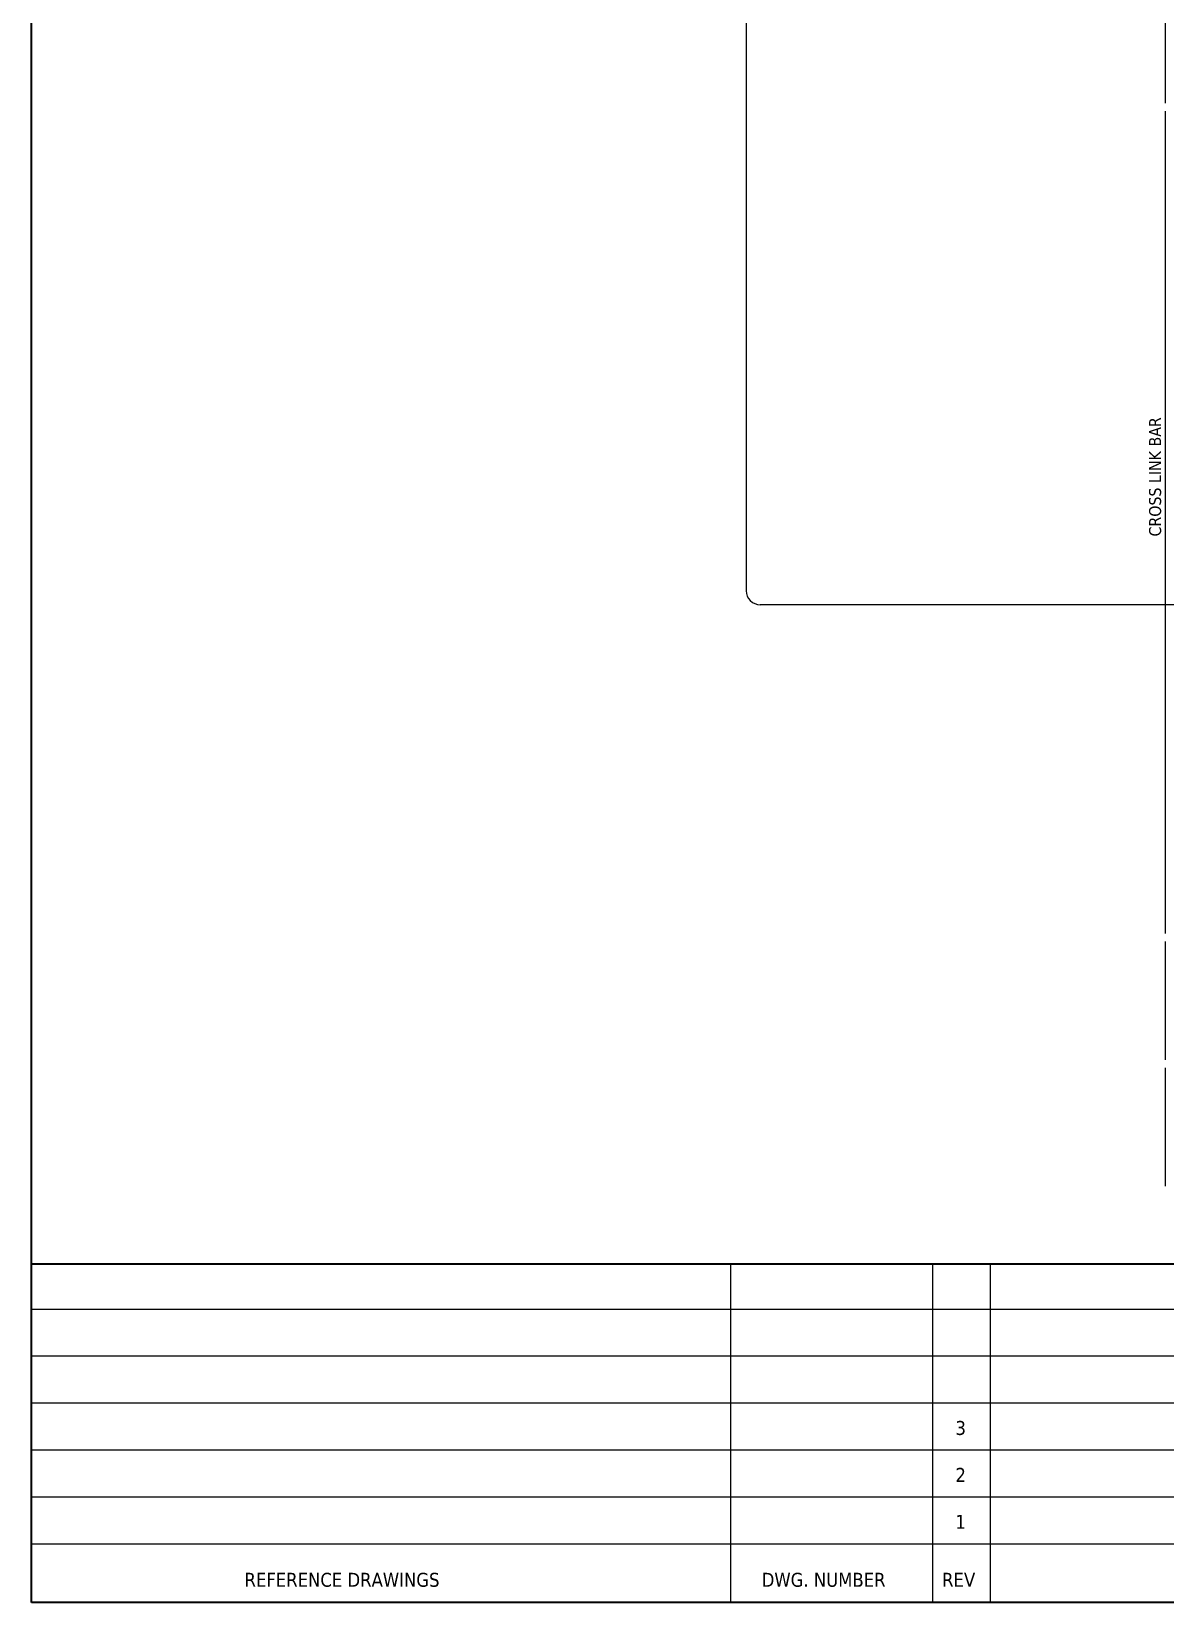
# Model space of a CAD drawing. Header units: millimetres. Extents: x 0 to 1792788, y -13 to 262234.
# Drawn here: x 229647 to 254158, y 184534 to 218471 of the extents above; entities that cross this region are included whole.
import ezdxf
from ezdxf.enums import TextEntityAlignment as Align

# ---------------------------------------------------------------- set-up
doc = ezdxf.new("R2010")
doc.units = ezdxf.units.MM
for name, color, linetype, lineweight in [('GT_1', 9, 'Continuous', 25), ('HELPPOINT', 7, 'Continuous', 25), ('MEMBER', 7, 'Continuous', 25), ('power', 7, 'Continuous', 25)]:
    doc.layers.add(name, color=color, linetype=linetype, lineweight=lineweight)
doc.styles.add('Tahoma', font='')
doc.styles.get('Tahoma').set_extended_font_data('Tahoma')

# ---------------------------------------------------------------- blocks, each defined once
blk = doc.blocks.new('TPA')
at = {"layer": 'GT_1', "color": 4, "ltscale": 25.4}
for p, q in [((14309938, 12749437), (14309938, 12757755)), ((14314900, 12749437), (14314900, 12757755)), ((14316319, 12749437), (14316319, 12757755)), ((14346116, 12756634), (14292753, 12756634)), ((14346116, 12755485), (14292753, 12755485)), ((14346116, 12754332), (14292753, 12754332)), ((14346116, 12753180), (14292753, 12753180)), ((14346116, 12752028), (14292753, 12752028)), ((14346114, 12750875), (14292753, 12750875))]:
    blk.add_line(p, q, dxfattribs=at)
at = {"layer": 'HELPPOINT', "color": 4, "lineweight": 35, "ltscale": 25.4}
for p, q in [((14292753, 12749437), (14292753, 12827491)), ((14292753, 12749437), (14292753, 12827491)), ((14405128, 12749437), (14292753, 12749437)), ((14405128, 12749437), (14292753, 12749437))]:
    blk.add_line(p, q, dxfattribs=at)
at = {"layer": 'MEMBER', "color": 4, "lineweight": 35, "ltscale": 25.4}
blk.add_line((14292753, 12757755), (14405128, 12757755), dxfattribs=at)
blk.add_line((14292753, 12757755), (14405128, 12757755), dxfattribs=at)
at = {"layer": 'MEMBER', "color": 4, "style": 'Tahoma'}
for s, p in [('3', (14315582, 12753726)), ('2', (14315582, 12752574)), ('1', (14315582, 12751421))]:
    blk.add_text(s, height=343, dxfattribs=at).set_placement(p, align=Align.MIDDLE_CENTER)
for s, height, p in [('REFERENCE DRAWINGS', 342.77, (14297988, 12749826)), ('DWG. NUMBER', 342.77, (14310694, 12749826)), ('REV', 342.8, (14315126, 12749826))]:
    blk.add_text(s, height=height, dxfattribs=at).set_placement(p)

msp = doc.modelspace()

# ---------------------------------------------------------------- linework, layer by layer
at = {"color": 3, "ltscale": 25.4}
for p, q in [((245095, 246165), (245095, 206389)), ((266130, 206087), (245397, 206087))]:
    msp.add_line(p, q, dxfattribs=at)
at = {"color": 1, "ltscale": 25.4}
for p, q in [((254158, 216919), (254158, 221206)), ((254158, 198983), (254158, 216746)), ((254158, 196255), (254158, 198810)), ((254158, 193528), (254158, 196082))]:
    msp.add_line(p, q, dxfattribs=at)
at = {"color": 3, "ltscale": 25.4}
msp.add_arc((245397, 206389), 302, 180, 270, dxfattribs=at)

# ---------------------------------------------------------------- block references
at = {"xscale": 0.8796480001183227, "yscale": 0.8796480000019073, "zscale": 0.8796480001183227}
msp.add_blockref('TPA', (-12342944, -11030484), dxfattribs=at)

# ---------------------------------------------------------------- texts
at = {"layer": 'power', "color": 7, "style": 'Tahoma'}
msp.add_text('CROSS LINK BAR', height=259.75, rotation=90, dxfattribs=at).set_placement((253930, 208850), align=Align.MIDDLE_CENTER)

doc.saveas('drawing.dxf')
